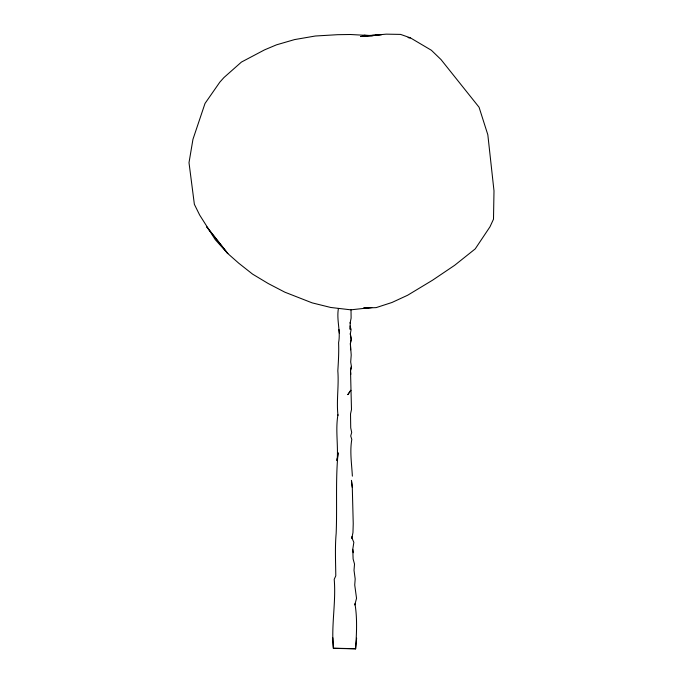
<?xml version="1.0" encoding="UTF-8"?>
<svg xmlns="http://www.w3.org/2000/svg" width="683" height="683" viewBox="0 0 683 683"><rect width="100%" height="100%" fill="white"/><g stroke="black" fill="none" stroke-linecap="round" stroke-linejoin="round"><path stroke-width="1.02" d="M352.3 487.525L351.455 480.397L352.3 487.525L353.231 523.63L352.966 532.586L351.916 537.803L353.837 542.353L352.769 549.286L353.111 558.967L354.52 564.073L354.016 570.279L355.186 578.928L354.733 584.998L356.535 598.299L354.801 604.933M351.019 309.809L351.113 318.09L350.123 323.127M350.652 349.833L350.379 343.634L351.207 339.169L350.302 333.85L351.207 339.169L350.379 343.634L351.216 355.049L350.686 361.999L351.404 366.378L350.516 370.809L351.489 409.561L350.516 413.941L350.721 427.857L351.694 432.39L350.721 435.993L351.805 439.391C349.679 451.54 351.728 463.988 352.368 476.153M337.308 458.045L337.137 460.581L338.111 452.761C335.43 479.492 337.274 506.555 336.164 533.397C334.901 547.51 335.652 561.716 335.788 575.829L334.218 579.329C336.147 602.346 331.127 625.218 333.389 648.346L355.595 648.85C356.56 633.764 357.431 618.499 354.947 603.721M337.137 460.581C338.375 445.188 335.327 429.82 337.948 414.76M333.389 648.346L332.826 637.785M338.409 308.52C336.395 319.926 340.834 331.306 338.589 342.695C338.99 352.146 338.409 361.444 337.82 370.878C339.024 385.912 336.301 400.656 337.983 415.366M355.595 648.85L356.62 638.178M350.319 333.876L351.113 329.471L350.003 326.004M351.404 366.378L350.507 370.792L350.857 374.344M373.302 35.371L360.675 36.515L386.219 34.15L400.579 34.406L410.321 37.813L431.374 50.26L440.987 59.541L479.065 107.24L487.824 134.747L493.997 190.873L493.493 219.192L489.993 226.79L475.223 248.885L454.656 265.303L432.544 280.209L407.64 295.244L391.965 302.484L376.137 307.623L363.894 308.067M375.402 35.175L381.712 34.602L363.356 35.968L365.431 35.96M363.783 307.956L371.808 307.521L350.814 309.834L330.734 307.47L312.122 302.859L284.845 292.179L268.24 283.539L252.59 274.131L238.743 263.203L227.781 253.53L215.265 239.656L199.649 215.025L194.365 204.302L189.003 162.682L192.956 139.306L205.02 103.44L219.841 82.131L223.939 77.555L241.423 62.076L264.534 49.876L276.47 44.847L294.569 39.588L315.333 36.011L337.624 34.688L350.37 34.5L373.131 35.747M333.406 648.193L355.595 648.705M373.43 35.525L363.885 35.345L372.115 35.866M408.203 37.574L410.321 37.813L408.255 37.565M339.366 333.091L338.956 329.573M352.769 549.337L353.307 552.718M350.029 327.746L350.234 329.479L350.174 322.453M351.89 536.625L351.916 538.597M350.78 390.309L347.878 394.603L350.78 390.309M227.781 253.53L206.923 227.123L227.781 253.53"/></g></svg>
